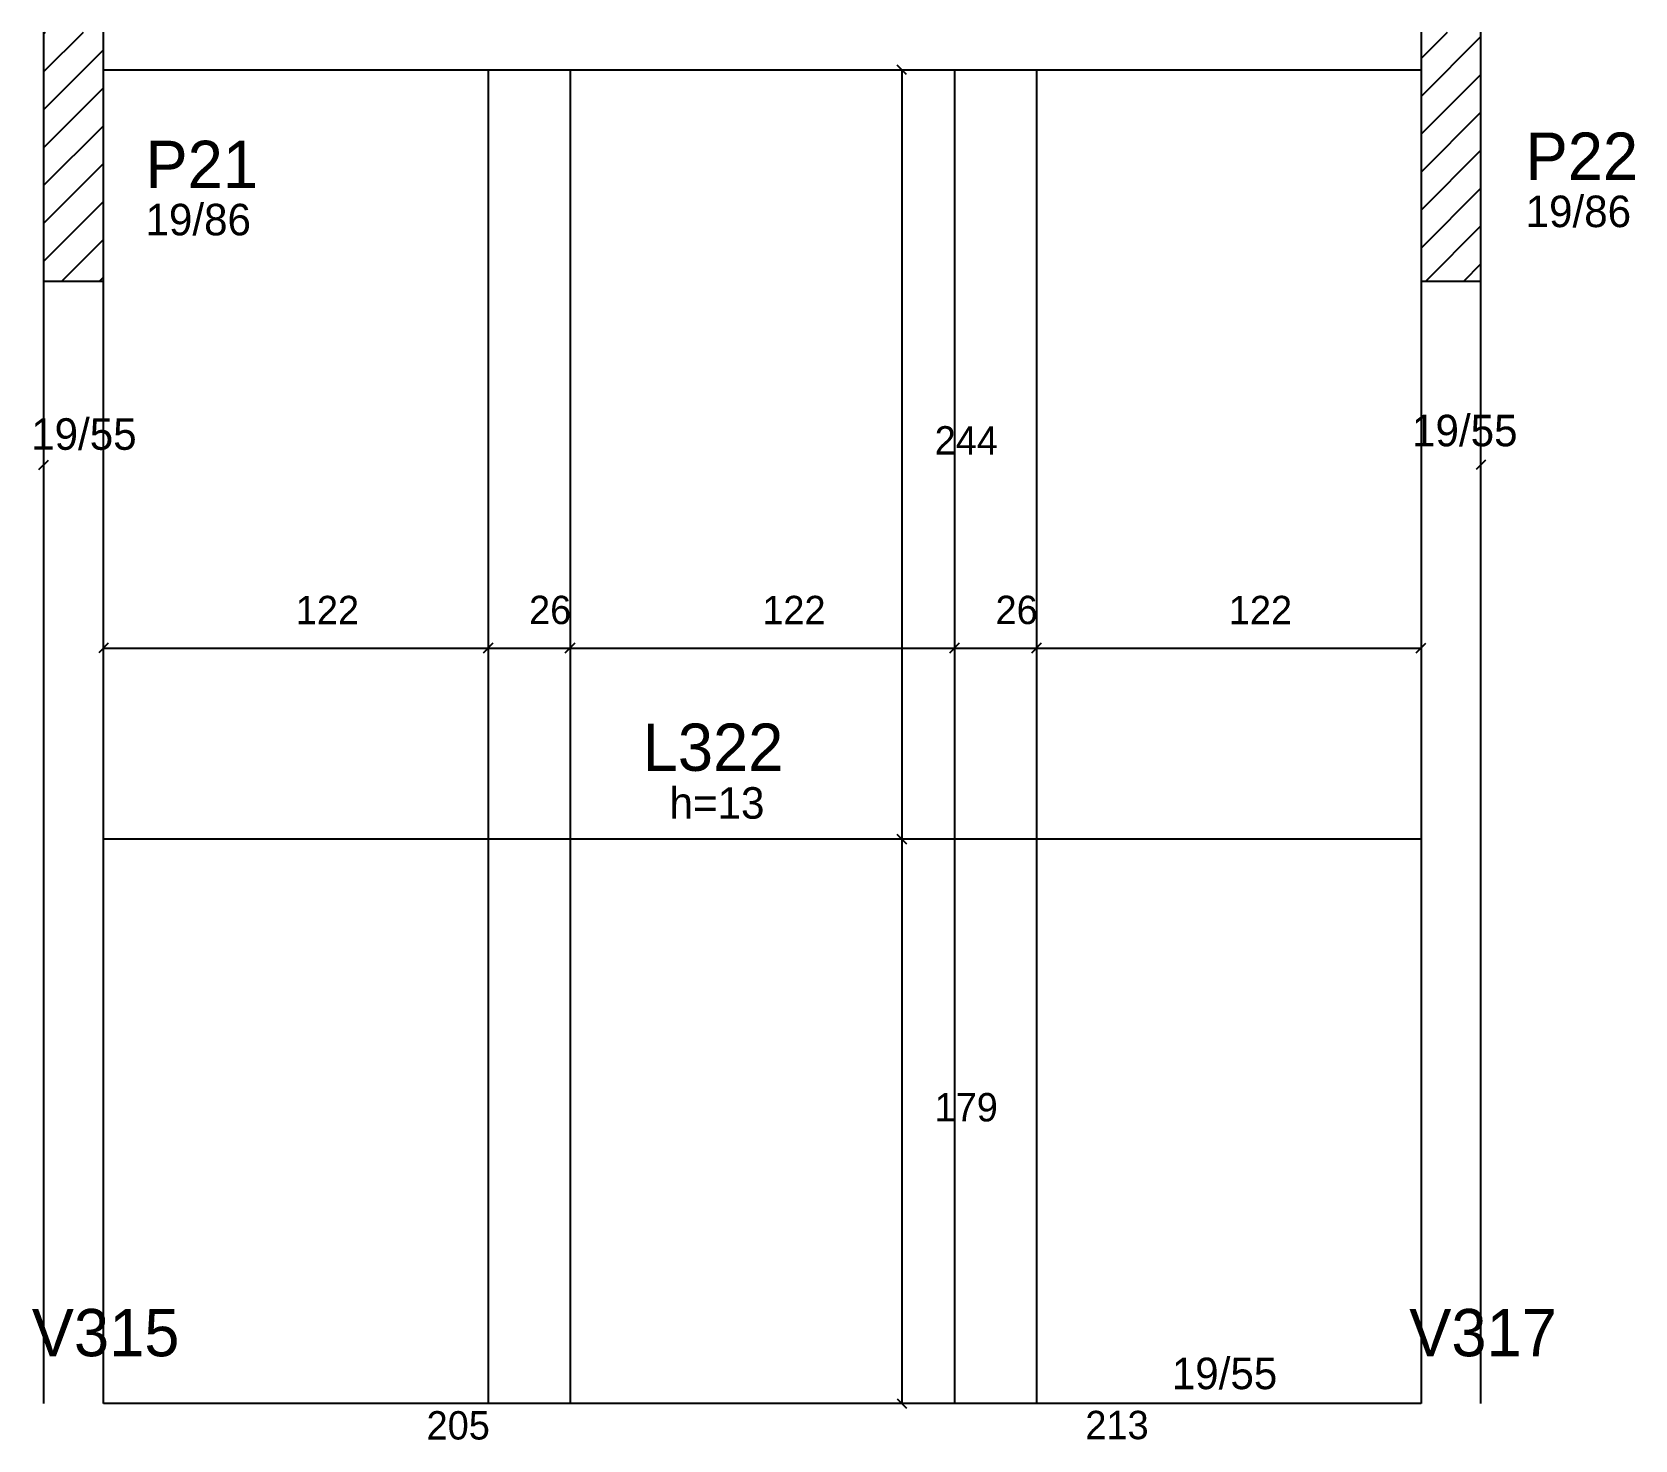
# Model space of a CAD drawing. Header units: metres. Extents: x 4018 to 4527, y 1656 to 2103.
import ezdxf

# ---------------------------------------------------------------- set-up
doc = ezdxf.new("R2010")
doc.units = ezdxf.units.M

msp = doc.modelspace()

# ---------------------------------------------------------------- linework, layer by layer
at = {"layer": '3', "color": 3}
for p, q in [((4022.07, 2102.32), (4022.68, 2102.94)), ((4022.07, 2090.3), (4034.7, 2102.94)), ((4459.07, 2094.55), (4467.45, 2102.94)), ((4459.07, 2082.53), (4478.07, 2101.53)), ((4022.07, 2078.28), (4041.07, 2097.28)), ((4022.07, 2066.26), (4041.07, 2085.26)), ((4459.07, 2070.51), (4478.07, 2089.51)), ((4459.07, 2058.49), (4478.07, 2077.49)), ((4022.07, 2054.24), (4041.07, 2073.24)), ((4459.07, 2046.47), (4478.07, 2065.47)), ((4022.07, 2042.22), (4041.07, 2061.22)), ((4459.07, 2034.45), (4478.07, 2053.45)), ((4022.07, 2030.2), (4041.07, 2049.2)), ((4460.58, 2023.94), (4478.07, 2041.43)), ((4027.83, 2023.94), (4041.07, 2037.18)), ((4472.6, 2023.94), (4478.07, 2029.41)), ((4039.85, 2023.94), (4041.07, 2025.16))]:
    msp.add_line(p, q, dxfattribs=at)
for points in [[(4041.07, 2090.94), (4459.07, 2090.94)], [(4022.07, 2023.94), (4022.07, 1667.94)], [(4041.07, 1667.94), (4041.07, 2023.94)], [(4459.07, 2023.94), (4459.07, 1667.94)], [(4478.07, 1667.94), (4478.07, 2023.94)], [(4459.07, 1667.94), (4041.07, 1667.94)]]:
    msp.add_lwpolyline(points, dxfattribs=at)
at = {"layer": '7', "color": 7}
for points in [[(4022.07, 2102.94), (4022.07, 2023.94)], [(4041.07, 2023.94), (4041.07, 2102.94)], [(4459.07, 2102.94), (4459.07, 2023.94)], [(4478.07, 2023.94), (4478.07, 2102.94)], [(4022.07, 2023.94), (4041.07, 2023.94)], [(4459.07, 2023.94), (4478.07, 2023.94)]]:
    msp.add_lwpolyline(points, dxfattribs=at)
at = {"layer": 'Painéis', "color": 200}
for p, q in [((4163.08, 2090.94), (4163.08, 1667.94)), ((4189.08, 2090.94), (4189.08, 1667.94)), ((4311.08, 2090.94), (4311.08, 1667.94)), ((4337.08, 2090.94), (4337.08, 1667.94)), ((4458.98, 1846.94), (4040.98, 1846.94))]:
    msp.add_line(p, q, dxfattribs=at)
at = {"layer": 'Painéis'}
for p, q in [((4295.83, 2089.44), (4292.83, 2092.44)), ((4020.57, 1964.19), (4023.57, 1967.19)), ((4479.57, 1967.19), (4476.57, 1964.19)), ((4042.57, 1909.08), (4039.57, 1906.08)), ((4164.58, 1909.08), (4161.58, 1906.08)), ((4161.58, 1906.08), (4164.58, 1909.08)), ((4190.58, 1909.08), (4187.58, 1906.08)), ((4187.58, 1906.08), (4190.58, 1909.08)), ((4312.58, 1909.08), (4309.58, 1906.08)), ((4309.58, 1906.08), (4312.58, 1909.08)), ((4338.58, 1909.08), (4335.58, 1906.08)), ((4335.58, 1906.08), (4338.58, 1909.08)), ((4457.57, 1906.08), (4460.57, 1909.08)), ((4295.83, 1845.44), (4292.83, 1848.44)), ((4292.83, 1848.44), (4295.83, 1845.44)), ((4292.83, 1669.44), (4295.83, 1666.44))]:
    msp.add_line(p, q, dxfattribs=at)
at = {"layer": 'Painéis', "color": 4}
for p, q in [((4294.33, 2090.94), (4294.33, 1846.94)), ((4041.07, 1907.58), (4163.08, 1907.58)), ((4163.08, 1907.58), (4189.08, 1907.58)), ((4189.08, 1907.58), (4311.08, 1907.58)), ((4311.08, 1907.58), (4337.08, 1907.58)), ((4337.08, 1907.58), (4459.07, 1907.58)), ((4294.33, 1846.94), (4294.33, 1667.94))]:
    msp.add_line(p, q, dxfattribs=at)

# ---------------------------------------------------------------- texts
at = {"layer": '3', "color": 3}
for s, p in [('19/86', (4492.25, 2041.07)), ('19/86', (4054.39, 2038.47)), ('19/55', (4018.12, 1970.45)), ('19/55', (4456.22, 1971.56)), ('h=13', (4220.65, 1853.44)), ('19/55', (4380, 1672.51))]:
    msp.add_text(s, height=10, dxfattribs=at).set_placement(p)
at = {"layer": '4', "color": 4}
for s, p in [('P22', (4492.25, 2056.07)), ('P21', (4054.39, 2053.47)), ('L322', (4212.14, 1868.62)), ('V315', (4018.32, 1682.94)), ('V317', (4455.32, 1682.94))]:
    msp.add_text(s, height=15, dxfattribs=at).set_placement(p)
at = {"layer": 'Painéis', "color": 240}
for s, p in [('244', (4304.76, 1968.94)), ('122', (4102.07, 1915.13)), ('26', (4176.08, 1915.17)), ('122', (4250.08, 1915.13)), ('26', (4324.08, 1915.17)), ('122', (4398.07, 1915.13)), ('179', (4304.73, 1757.44)), ('205', (4143.57, 1656.54)), ('213', (4352.57, 1656.64))]:
    msp.add_text(s, height=9, dxfattribs=at).set_placement(p)

doc.saveas('drawing.dxf')
